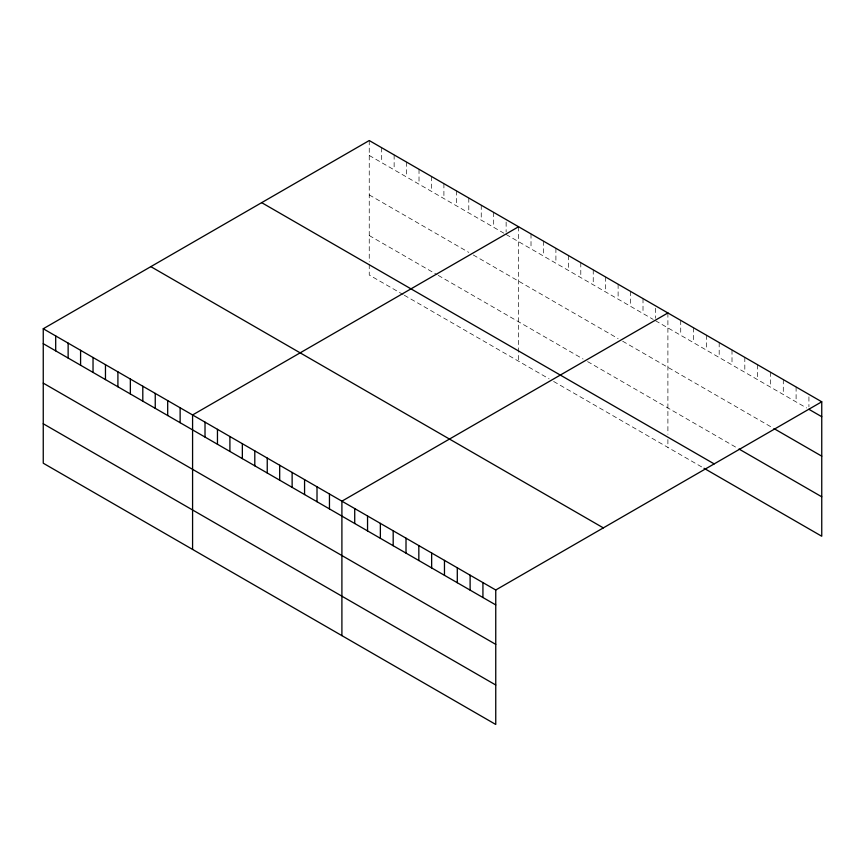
<?xml version="1.0" encoding="UTF-8"?>
<svg xmlns="http://www.w3.org/2000/svg" width="865" height="865" viewBox="0 0 865 865"><rect width="100%" height="100%" fill="white"/><g stroke="black" fill="none" stroke-linecap="round" stroke-linejoin="round"><path stroke-width="0.65" stroke-dasharray="4.33 3.24" d="M369.247 155.462L503.863 233.182M506.133 234.491L653.194 319.401M655.454 320.699L806.602 407.966M369.247 194.906L468.798 252.385M473.317 255.002L618.118 338.593M622.649 341.21L772.802 427.894M369.247 235.55L437.117 274.746M438.252 275.394L583.053 358.997M587.584 361.602L737.834 448.351M403.187 294.597L369.247 275.005L369.247 264.485M404.312 295.246L549.113 378.848M553.643 381.465L702.867 467.608M808.926 396.873L808.926 406.82M796.103 386.979L796.103 401.911M783.29 379.584L783.29 394.505M770.466 372.177L770.466 387.109M757.643 364.781L757.643 379.703M744.819 357.375L744.819 372.296M732.006 349.968L732.006 364.9M719.183 342.572L719.183 357.494M706.359 335.166L706.359 350.098M693.535 327.77L693.535 342.691M680.723 320.364L680.723 335.296M667.899 312.957L667.899 434.273M667.899 439.539L667.899 447.421M655.454 308.264L655.454 318.212M643.009 298.598L643.009 313.519M630.563 291.408L630.563 306.34M618.118 284.228L618.118 299.149M605.684 277.038L605.684 291.97M593.239 269.858L593.239 284.78M580.793 262.668L580.793 277.6M568.348 255.489L568.348 270.41M555.903 248.298L555.903 263.23M543.458 241.119L543.458 256.04M531.013 233.928L531.013 248.861M518.567 226.749L518.567 361.213M506.133 222.056L506.133 232.004M493.688 212.379L493.688 227.311M481.243 205.2L481.243 220.121M468.798 198.009L468.798 212.941M456.352 190.83L456.352 205.751M443.907 183.639L443.907 198.572M431.462 176.46L431.462 191.381M419.017 169.27L419.017 184.202M406.582 162.09L406.582 177.011M394.137 154.911L394.137 169.832M381.692 147.72L381.692 162.652M369.247 140.541L369.247 261.846"/><path stroke-width="1.3" d="M43.25 328.754L495.753 589.995L495.753 724.459L43.25 463.207L43.25 328.754L369.247 140.541L821.75 401.793L821.75 536.246L704.034 468.289M518.567 226.749L192.581 414.962L192.581 549.426M667.899 312.957L341.902 501.17L341.902 635.634M495.753 589.995L821.75 401.793M808.926 409.307L821.75 416.714M773.959 428.575L821.75 456.158M739.002 449.022L821.75 496.802M261.663 202.648L714.176 463.9M150.824 266.636L603.337 527.888M43.25 343.675L495.753 604.927M43.25 383.119L495.753 644.371M43.25 423.764L495.753 685.015M482.93 582.599L482.93 597.52M470.117 575.193L470.117 590.125M457.293 567.797L457.293 582.718M444.469 560.39L444.469 575.322M431.646 552.995L431.646 567.916M418.833 545.588L418.833 560.509M406.009 538.181L406.009 553.113M393.186 530.786L393.186 545.707M380.362 523.379L380.362 538.311M367.549 515.983L367.549 530.905M354.726 508.577L354.726 523.498M329.457 493.991L329.457 508.912M317.012 486.8L317.012 501.732M304.567 479.621L304.567 494.553M292.132 472.441L292.132 487.363M279.687 465.251L279.687 480.183M267.242 458.072L267.242 472.993M254.797 450.881L254.797 465.813M242.351 443.702L242.351 458.623M229.906 436.511L229.906 451.443M217.461 429.332L217.461 444.253M205.016 422.142L205.016 437.074M180.136 407.783L180.136 422.704M167.691 400.592L167.691 415.524M155.246 393.413L155.246 408.334M142.801 386.223L142.801 401.155M130.356 379.043L130.356 393.964M117.91 371.853L117.91 386.785M105.465 364.673L105.465 379.594M93.031 357.483L93.031 372.415M80.586 350.303L80.586 365.225M68.14 343.113L68.14 358.045M55.695 335.934L55.695 350.855"/></g></svg>
